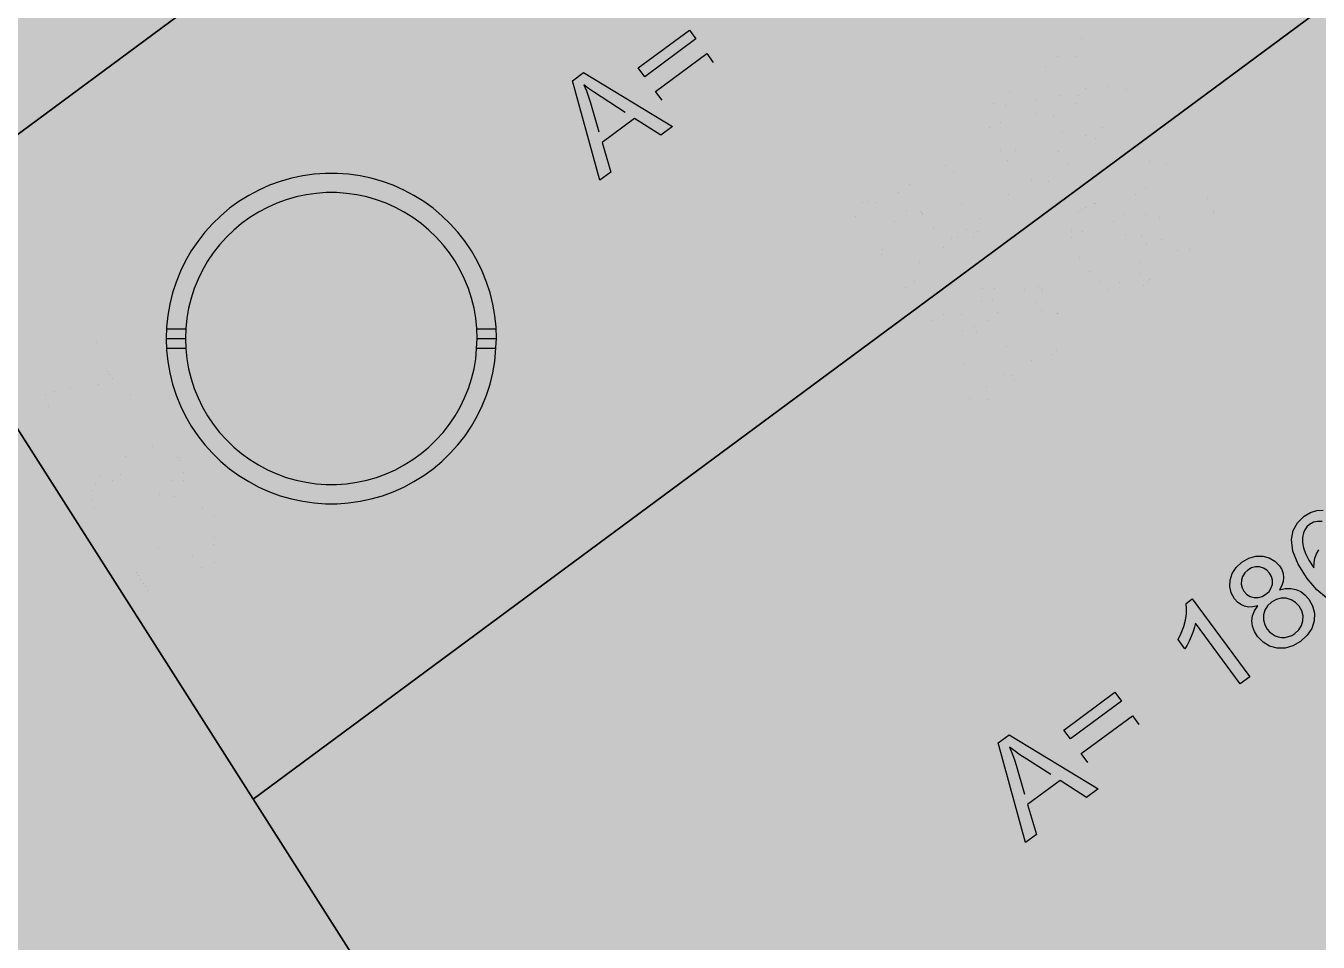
# Model space of a CAD drawing. Extents: x -5280327 to 29700, y -3925683 to 5564800.
# Drawn here: x 21837 to 22362, y 6590 to 6963 of the extents above; entities that cross this region are included whole.
import ezdxf

# ---------------------------------------------------------------- set-up
doc = ezdxf.new("R2010")
doc.units = 0
doc.linetypes.add('6', pattern=[2640.874023, 1320.437012, -1320.437012])
doc.layers.get('0').update_dxf_attribs({"linetype": 'CONTINUOUS'})
for name, color, linetype in [('31_PREDIOS_TOTAL', 7, 'CONTINUOUS'), ('CIRCULO', 7, 'CONTINUOUS'), ('LOTES', 7, 'CONTINUOUS'), ('textos', 7, 'CONTINUOUS')]:
    doc.layers.add(name, color=color, linetype=linetype)

msp = doc.modelspace()

# ---------------------------------------------------------------- linework, layer by layer
at = {"color": 7, "linetype": '6', "const_width": 10343.08}
msp.add_lwpolyline([(0, 29405.62), (24528.32, 0)], dxfattribs=at)
msp.add_lwpolyline([(0, 29405.62), (24528.32, 0)], dxfattribs=at)
at = {"color": 7}
for points in [[(22412.66, 7347.31), (22265.04, 7579.13), (21633.76, 7112.16), (21781.37, 6880.34), (22412.66, 7347.31)], [(22560.27, 7115.49), (22412.66, 7347.31), (21781.37, 6880.34), (21928.99, 6648.52), (22560.27, 7115.49)], [(22702.4, 6892.27), (22560.27, 7115.49), (21928.99, 6648.52), (22179.52, 6255.07), (22702.4, 6892.27)]]:
    msp.add_lwpolyline(points, dxfattribs=at)
for points in [[(21486.15, 7343.98, 66160.85), (22795.89, 8312.81, 66160.85), (22783.68, 8211.55, 66160.85), (22780.59, 7770.15, 66160.85), (22774.56, 7470.11, 66160.85), (22830.8, 7201.06, 66160.85), (22856.18, 7079.67, 66160.85), (22179.52, 6255.07, 66160.85), (21486.15, 7343.98, 66160.85)], [(21781.37, 6880.34, 66160.85), (22412.66, 7347.31, 66160.85)], [(21928.99, 6648.52, 66160.85), (22560.27, 7115.49, 66160.85)]]:
    msp.add_polyline3d(points, dxfattribs=at)
at = {"layer": '31_PREDIOS_TOTAL', "color": 7, "const_width": 0.00153}
for points in [[(22264.02, 6920.85), (22267.83, 6924.2), (22267.83, 6924.2), (22269.6, 6922.71), (22271.4, 6921.74), (22273.22, 6921.29), (22273.22, 6921.29), (22275, 6921.33), (22276.69, 6921.81), (22278.29, 6922.73), (22278.29, 6922.73), (22279.88, 6924.27), (22280.94, 6926.14), (22281.46, 6928.33), (22281.46, 6928.33), (22281.38, 6930.68), (22280.65, 6933.02), (22279.26, 6935.35), (22279.26, 6935.35), (22277.54, 6937.24), (22275.63, 6938.53), (22273.54, 6939.19), (22273.54, 6939.19), (22271.39, 6939.24), (22269.29, 6938.68), (22267.26, 6937.5), (22267.26, 6937.5), (22266.13, 6936.52), (22265.21, 6935.4), (22264.52, 6934.16), (22264.52, 6934.16), (22264.05, 6932.85), (22263.8, 6931.54), (22263.78, 6930.21), (22259.8, 6928), (22250.89, 6946.43), (22266.55, 6958.01), (22269.28, 6954.32), (22256.71, 6945.02), (22261.28, 6935.31), (22261.28, 6935.31), (22262.39, 6937.82), (22263.88, 6939.95), (22265.77, 6941.68), (22265.77, 6941.68), (22268.61, 6943.29), (22271.63, 6944.06), (22274.84, 6943.97), (22274.84, 6943.97), (22277.96, 6943.05), (22280.71, 6941.3), (22283.11, 6938.72), (22283.11, 6938.72), (22284.84, 6935.8), (22285.83, 6932.72), (22286.08, 6929.49), (22286.08, 6929.49), (22285.39, 6925.69), (22283.57, 6922.38), (22280.64, 6919.55), (22280.64, 6919.55), (22277.75, 6917.83), (22274.82, 6916.9), (22271.85, 6916.77), (22271.85, 6916.77), (22268.98, 6917.4), (22266.37, 6918.76), (22264.02, 6920.85)], [(22234.17, 6910.04), (22234.17, 6910.04), (22231.73, 6913.62), (22229.89, 6916.89), (22228.67, 6919.88), (22228.67, 6919.88), (22228.01, 6922.63), (22227.86, 6925.23), (22228.21, 6927.66), (22228.21, 6927.66), (22229.09, 6929.9), (22230.53, 6931.92), (22232.54, 6933.72), (22232.54, 6933.72), (22234.25, 6934.81), (22235.98, 6935.56), (22237.74, 6935.99), (22237.74, 6935.99), (22239.52, 6936.1), (22241.3, 6935.9), (22243.08, 6935.38), (22243.08, 6935.38), (22244.86, 6934.58), (22246.67, 6933.5), (22248.49, 6932.15), (22248.49, 6932.15), (22250.41, 6930.38), (22252.48, 6928.08), (22254.71, 6925.23), (22254.71, 6925.23), (22257.14, 6921.68), (22258.96, 6918.42), (22260.19, 6915.44), (22260.19, 6915.44), (22260.85, 6912.69), (22261.02, 6910.1), (22260.68, 6907.66), (22260.68, 6907.66), (22259.8, 6905.41), (22258.35, 6903.38), (22256.33, 6901.57), (22256.33, 6901.57), (22253.24, 6899.85), (22250.05, 6899.17), (22246.76, 6899.54), (22246.76, 6899.54), (22242.68, 6901.43), (22238.49, 6904.93), (22234.17, 6910.04)], [(22238.15, 6912.98), (22241.75, 6908.54), (22244.9, 6905.54), (22247.6, 6904), (22247.6, 6904), (22249.96, 6903.54), (22252.08, 6903.79), (22253.97, 6904.75), (22253.97, 6904.75), (22255.44, 6906.28), (22256.3, 6908.24), (22256.55, 6910.64), (22256.55, 6910.64), (22255.86, 6913.67), (22253.92, 6917.56), (22250.73, 6922.29), (22250.73, 6922.29), (22247.13, 6926.74), (22243.98, 6929.74), (22241.28, 6931.28), (22241.28, 6931.28), (22238.92, 6931.73), (22236.78, 6931.47), (22234.87, 6930.49), (22234.87, 6930.49), (22233.39, 6929.01), (22232.53, 6927.21), (22232.28, 6925.09), (22232.28, 6925.09), (22232.99, 6921.81), (22234.95, 6917.77), (22238.15, 6912.98)], [(22197.49, 6882.9), (22197.49, 6882.9), (22195.04, 6886.48), (22193.21, 6889.76), (22191.99, 6892.74), (22191.99, 6892.74), (22191.33, 6895.5), (22191.17, 6898.09), (22191.52, 6900.52), (22191.52, 6900.52), (22192.4, 6902.76), (22193.85, 6904.78), (22195.86, 6906.59), (22195.86, 6906.59), (22197.56, 6907.67), (22199.29, 6908.43), (22201.06, 6908.85), (22201.06, 6908.85), (22202.83, 6908.96), (22204.61, 6908.76), (22206.39, 6908.25), (22206.39, 6908.25), (22208.18, 6907.44), (22209.98, 6906.36), (22211.81, 6905.01), (22211.81, 6905.01), (22213.72, 6903.25), (22215.79, 6900.94), (22218.02, 6898.09), (22218.02, 6898.09), (22220.45, 6894.54), (22222.28, 6891.28), (22223.5, 6888.3), (22223.5, 6888.3), (22224.17, 6885.55), (22224.33, 6882.96), (22223.99, 6880.52), (22223.99, 6880.52), (22223.11, 6878.28), (22221.66, 6876.25), (22219.64, 6874.43), (22219.64, 6874.43), (22216.55, 6872.71), (22213.36, 6872.03), (22210.07, 6872.41), (22210.07, 6872.41), (22206, 6874.3), (22201.8, 6877.79), (22197.49, 6882.9)], [(22297.63, 6875.42), (22301.44, 6878.77), (22301.44, 6878.77), (22303.21, 6877.28), (22305.01, 6876.31), (22306.83, 6875.86), (22306.83, 6875.86), (22308.61, 6875.9), (22310.3, 6876.38), (22311.9, 6877.3), (22311.9, 6877.3), (22313.49, 6878.84), (22314.54, 6880.71), (22315.06, 6882.9), (22315.06, 6882.9), (22314.99, 6885.25), (22314.25, 6887.59), (22312.87, 6889.91), (22312.87, 6889.91), (22311.14, 6891.81), (22309.24, 6893.09), (22307.15, 6893.76), (22307.15, 6893.76), (22305, 6893.81), (22302.9, 6893.25), (22300.87, 6892.07), (22300.87, 6892.07), (22299.73, 6891.09), (22298.82, 6889.97), (22298.12, 6888.73), (22298.12, 6888.73), (22297.65, 6887.42), (22297.41, 6886.1), (22297.39, 6884.78), (22293.41, 6882.57), (22284.5, 6901), (22300.15, 6912.58), (22302.89, 6908.88), (22290.32, 6899.59), (22294.89, 6889.87), (22294.89, 6889.87), (22295.99, 6892.39), (22297.49, 6894.52), (22299.37, 6896.25), (22299.37, 6896.25), (22302.21, 6897.86), (22305.24, 6898.62), (22308.44, 6898.54), (22308.44, 6898.54), (22311.56, 6897.62), (22314.32, 6895.87), (22316.71, 6893.29), (22316.71, 6893.29), (22318.45, 6890.37), (22319.44, 6887.29), (22319.69, 6884.06), (22319.69, 6884.06), (22318.99, 6880.26), (22317.18, 6876.95), (22314.25, 6874.12), (22314.25, 6874.12), (22311.36, 6872.4), (22308.43, 6871.47), (22305.45, 6871.34), (22305.45, 6871.34), (22302.59, 6871.97), (22299.98, 6873.33), (22297.63, 6875.42)], [(22201.46, 6885.84), (22205.06, 6881.4), (22208.21, 6878.41), (22210.91, 6876.87), (22210.91, 6876.87), (22213.27, 6876.4), (22215.4, 6876.65), (22217.29, 6877.61), (22217.29, 6877.61), (22218.76, 6879.14), (22219.62, 6881.1), (22219.86, 6883.5), (22219.86, 6883.5), (22219.17, 6886.54), (22217.24, 6890.42), (22214.05, 6895.15), (22214.05, 6895.15), (22210.44, 6899.61), (22207.29, 6902.6), (22204.59, 6904.14), (22204.59, 6904.14), (22202.23, 6904.59), (22200.1, 6904.33), (22198.18, 6903.35), (22198.18, 6903.35), (22196.71, 6901.88), (22195.85, 6900.08), (22195.6, 6897.95), (22195.6, 6897.95), (22196.31, 6894.67), (22198.26, 6890.63), (22201.46, 6885.84)], [(22235.61, 6887.08), (22232.35, 6891.48), (22236.76, 6894.74), (22240.01, 6890.33), (22235.61, 6887.08)], [(22202.08, 6868.02), (22204.83, 6864.31), (22184.02, 6848.91), (22184.02, 6848.91), (22183.37, 6849.86), (22182.86, 6850.86), (22182.48, 6851.93), (22182.48, 6851.93), (22182.08, 6853.81), (22181.89, 6855.84), (22181.93, 6858), (22181.93, 6858), (22182.2, 6860.44), (22182.71, 6863.28), (22183.46, 6866.51), (22183.46, 6866.51), (22184.58, 6871.38), (22185.25, 6875.32), (22185.47, 6878.31), (22185.47, 6878.31), (22185.28, 6880.66), (22184.73, 6882.66), (22183.83, 6884.3), (22183.83, 6884.3), (22182.57, 6885.62), (22181.07, 6886.5), (22179.32, 6886.96), (22179.32, 6886.96), (22177.47, 6886.94), (22175.65, 6886.41), (22173.87, 6885.37), (22173.87, 6885.37), (22172.27, 6883.9), (22171.19, 6882.24), (22170.64, 6880.39), (22170.64, 6880.39), (22170.64, 6878.44), (22171.22, 6876.47), (22172.37, 6874.49), (22168.1, 6871.96), (22168.1, 6871.96), (22166.6, 6875.08), (22165.96, 6878.09), (22166.16, 6881.01), (22166.16, 6881.01), (22167.18, 6883.77), (22168.99, 6886.31), (22171.59, 6888.63), (22171.59, 6888.63), (22174.6, 6890.43), (22177.61, 6891.36), (22180.62, 6891.43), (22180.62, 6891.43), (22183.42, 6890.7), (22185.84, 6889.28), (22187.87, 6887.15), (22187.87, 6887.15), (22188.71, 6885.83), (22189.37, 6884.41), (22189.84, 6882.86), (22189.84, 6882.86), (22190.13, 6881.16), (22190.22, 6879.25), (22190.12, 6877.12), (22190.12, 6877.12), (22189.78, 6874.53), (22189.16, 6871.21), (22188.26, 6867.17), (22188.26, 6867.17), (22187.5, 6863.92), (22186.99, 6861.5), (22186.72, 6859.9), (22186.72, 6859.9), (22186.62, 6858.75), (22186.59, 6857.65), (22186.64, 6856.6), (22202.08, 6868.02)], [(22267.78, 6864.61), (22267.78, 6864.61), (22265.34, 6868.18), (22263.5, 6871.46), (22262.28, 6874.45), (22262.28, 6874.45), (22261.62, 6877.2), (22261.47, 6879.79), (22261.81, 6882.22), (22261.81, 6882.22), (22262.69, 6884.46), (22264.14, 6886.48), (22266.15, 6888.29), (22266.15, 6888.29), (22267.85, 6889.37), (22269.59, 6890.13), (22271.35, 6890.56), (22271.35, 6890.56), (22273.13, 6890.66), (22274.91, 6890.46), (22276.68, 6889.95), (22276.68, 6889.95), (22278.47, 6889.15), (22280.28, 6888.07), (22282.1, 6886.71), (22282.1, 6886.71), (22284.01, 6884.95), (22286.09, 6882.64), (22288.32, 6879.8), (22288.32, 6879.8), (22290.75, 6876.24), (22292.57, 6872.98), (22293.79, 6870.01), (22293.79, 6870.01), (22294.46, 6867.26), (22294.62, 6864.66), (22294.28, 6862.23), (22294.28, 6862.23), (22293.4, 6859.98), (22291.95, 6857.95), (22289.93, 6856.13), (22289.93, 6856.13), (22286.85, 6854.41), (22283.66, 6853.74), (22280.37, 6854.11), (22280.37, 6854.11), (22276.29, 6856), (22272.1, 6859.5), (22267.78, 6864.61)], [(22271.76, 6867.55), (22275.35, 6863.1), (22278.5, 6860.11), (22281.2, 6858.57), (22281.2, 6858.57), (22283.56, 6858.11), (22285.69, 6858.36), (22287.58, 6859.31), (22287.58, 6859.31), (22289.05, 6860.84), (22289.91, 6862.81), (22290.15, 6865.2), (22290.15, 6865.2), (22289.47, 6868.24), (22287.53, 6872.12), (22284.34, 6876.86), (22284.34, 6876.86), (22280.74, 6881.31), (22277.58, 6884.31), (22274.89, 6885.84), (22274.89, 6885.84), (22272.53, 6886.3), (22270.39, 6886.03), (22268.47, 6885.06), (22268.47, 6885.06), (22267, 6883.58), (22266.14, 6881.78), (22265.89, 6879.65), (22265.89, 6879.65), (22266.6, 6876.37), (22268.55, 6872.34), (22271.76, 6867.55)], [(22231.1, 6837.47), (22231.1, 6837.47), (22228.65, 6841.05), (22226.82, 6844.32), (22225.6, 6847.31), (22225.6, 6847.31), (22224.94, 6850.06), (22224.78, 6852.66), (22225.13, 6855.09), (22225.13, 6855.09), (22226.01, 6857.33), (22227.46, 6859.35), (22229.46, 6861.15), (22229.46, 6861.15), (22231.17, 6862.24), (22232.9, 6862.99), (22234.66, 6863.42), (22234.66, 6863.42), (22236.44, 6863.53), (22238.22, 6863.33), (22240, 6862.81), (22240, 6862.81), (22241.79, 6862.01), (22243.59, 6860.93), (22245.42, 6859.58), (22245.42, 6859.58), (22247.33, 6857.81), (22249.4, 6855.51), (22251.63, 6852.66), (22251.63, 6852.66), (22254.06, 6849.11), (22255.89, 6845.85), (22257.11, 6842.87), (22257.11, 6842.87), (22257.78, 6840.12), (22257.94, 6837.53), (22257.6, 6835.09), (22257.6, 6835.09), (22256.72, 6832.84), (22255.27, 6830.81), (22253.25, 6829), (22253.25, 6829), (22250.16, 6827.28), (22246.97, 6826.6), (22243.68, 6826.97), (22243.68, 6826.97), (22239.61, 6828.86), (22235.41, 6832.36), (22231.1, 6837.47)], [(22235.07, 6840.41), (22238.67, 6835.97), (22241.82, 6832.97), (22244.52, 6831.43), (22244.52, 6831.43), (22246.88, 6830.97), (22249, 6831.22), (22250.9, 6832.18), (22250.9, 6832.18), (22252.37, 6833.71), (22253.22, 6835.67), (22253.47, 6838.07), (22253.47, 6838.07), (22252.78, 6841.1), (22250.85, 6844.99), (22247.66, 6849.72), (22247.66, 6849.72), (22244.05, 6854.17), (22240.9, 6857.17), (22238.2, 6858.71), (22238.2, 6858.71), (22235.84, 6859.16), (22233.7, 6858.9), (22231.79, 6857.92), (22231.79, 6857.92), (22230.32, 6856.44), (22229.46, 6854.64), (22229.2, 6852.52), (22229.2, 6852.52), (22229.91, 6849.24), (22231.87, 6845.2), (22235.07, 6840.41)], [(22235.69, 6822.59), (22238.44, 6818.88), (22217.63, 6803.48), (22217.63, 6803.48), (22216.98, 6804.42), (22216.47, 6805.43), (22216.09, 6806.5), (22216.09, 6806.5), (22215.68, 6808.38), (22215.5, 6810.4), (22215.54, 6812.57), (22215.54, 6812.57), (22215.81, 6815.01), (22216.32, 6817.84), (22217.07, 6821.08), (22217.07, 6821.08), (22218.19, 6825.95), (22218.86, 6829.88), (22219.07, 6832.88), (22219.07, 6832.88), (22218.89, 6835.23), (22218.34, 6837.23), (22217.44, 6838.86), (22217.44, 6838.86), (22216.18, 6840.18), (22214.68, 6841.07), (22212.93, 6841.53), (22212.93, 6841.53), (22211.07, 6841.51), (22209.26, 6840.98), (22207.48, 6839.93), (22207.48, 6839.93), (22205.88, 6838.46), (22204.8, 6836.8), (22204.25, 6834.95), (22204.25, 6834.95), (22204.25, 6833), (22204.82, 6831.04), (22205.98, 6829.06), (22201.71, 6826.53), (22201.71, 6826.53), (22200.21, 6829.64), (22199.56, 6832.66), (22199.77, 6835.58), (22199.77, 6835.58), (22200.79, 6838.34), (22202.6, 6840.88), (22205.19, 6843.2), (22205.19, 6843.2), (22208.21, 6845), (22211.22, 6845.93), (22214.23, 6845.99), (22214.23, 6845.99), (22217.03, 6845.27), (22219.45, 6843.84), (22221.48, 6841.72), (22221.48, 6841.72), (22222.32, 6840.4), (22222.98, 6838.97), (22223.45, 6837.43), (22223.45, 6837.43), (22223.74, 6835.73), (22223.83, 6833.81), (22223.73, 6831.69), (22223.73, 6831.69), (22223.39, 6829.09), (22222.77, 6825.78), (22221.87, 6821.74), (22221.87, 6821.74), (22221.11, 6818.49), (22220.6, 6816.06), (22220.33, 6814.47), (22220.33, 6814.47), (22220.23, 6813.31), (22220.2, 6812.21), (22220.25, 6811.17), (22235.69, 6822.59)], [(22269.22, 6841.64), (22265.96, 6846.05), (22270.36, 6849.3), (22273.62, 6844.9), (22269.22, 6841.64)], [(21863.26, 6832.7), (21867.15, 6835.18), (21880.77, 6813.79), (21877.62, 6811.78), (21877.62, 6811.78), (21873.8, 6812.3), (21869.5, 6812.49), (21864.71, 6812.35), (21864.71, 6812.35), (21859.75, 6811.88), (21854.92, 6811.04), (21850.21, 6809.85), (21850.21, 6809.85), (21846.91, 6808.75), (21843.55, 6807.34), (21840.14, 6805.63), (21837.49, 6809.79), (21837.49, 6809.79), (21840.4, 6811.36), (21843.86, 6812.85), (21847.88, 6814.26), (21847.88, 6814.26), (21852.23, 6815.46), (21856.67, 6816.32), (21861.21, 6816.84), (21861.21, 6816.84), (21865.63, 6817.04), (21869.75, 6816.93), (21873.56, 6816.51), (21863.26, 6832.7)], [(21852.17, 6786.74), (21856.79, 6789.68), (21859.73, 6785.06), (21855.11, 6782.12), (21852.17, 6786.74)], [(21875.18, 6786.57), (21875.18, 6786.57), (21878.91, 6788.76), (21882.31, 6790.36), (21885.37, 6791.37), (21885.37, 6791.37), (21888.17, 6791.84), (21890.77, 6791.81), (21893.17, 6791.29), (21893.17, 6791.29), (21895.34, 6790.26), (21897.25, 6788.68), (21898.91, 6786.54), (21898.91, 6786.54), (21899.88, 6784.77), (21900.51, 6782.99), (21900.81, 6781.2), (21900.81, 6781.2), (21900.8, 6779.42), (21900.47, 6777.66), (21899.84, 6775.92), (21899.84, 6775.92), (21898.91, 6774.19), (21897.71, 6772.47), (21896.23, 6770.74), (21896.23, 6770.74), (21894.34, 6768.96), (21891.89, 6767.05), (21888.89, 6765.03), (21888.89, 6765.03), (21885.18, 6762.85), (21881.8, 6761.25), (21878.75, 6760.24), (21878.75, 6760.24), (21875.96, 6759.77), (21873.36, 6759.79), (21870.95, 6760.3), (21870.95, 6760.3), (21868.77, 6761.33), (21866.85, 6762.92), (21865.18, 6765.06), (21865.18, 6765.06), (21863.68, 6768.26), (21863.23, 6771.49), (21863.83, 6774.75), (21863.83, 6774.75), (21866, 6778.68), (21869.78, 6782.62), (21875.18, 6786.57)], [(21877.83, 6782.4), (21873.15, 6779.12), (21869.94, 6776.19), (21868.22, 6773.6), (21868.22, 6773.6), (21867.59, 6771.28), (21867.69, 6769.14), (21868.51, 6767.19), (21868.51, 6767.19), (21869.94, 6765.61), (21871.84, 6764.62), (21874.21, 6764.21), (21874.21, 6764.21), (21877.29, 6764.68), (21881.3, 6766.34), (21886.24, 6769.19), (21886.24, 6769.19), (21890.93, 6772.48), (21894.14, 6775.42), (21895.87, 6778), (21895.87, 6778), (21896.48, 6780.32), (21896.37, 6782.47), (21895.53, 6784.45), (21895.53, 6784.45), (21894.16, 6786.02), (21892.42, 6787.01), (21890.32, 6787.41), (21890.32, 6787.41), (21887, 6786.93), (21882.83, 6785.26), (21877.83, 6782.4)], [(21892.7, 6731.69), (21888.8, 6729.21), (21874.9, 6751.05), (21874.9, 6751.05), (21875.88, 6751.63), (21876.92, 6752.07), (21878.02, 6752.37), (21878.02, 6752.37), (21879.92, 6752.64), (21881.95, 6752.68), (21884.11, 6752.49), (21884.11, 6752.49), (21886.52, 6752.05), (21889.32, 6751.35), (21892.49, 6750.37), (21892.49, 6750.37), (21897.27, 6748.91), (21901.15, 6747.97), (21904.12, 6747.55), (21904.12, 6747.55), (21906.48, 6747.57), (21908.51, 6747.98), (21910.21, 6748.76), (21910.21, 6748.76), (21911.61, 6749.92), (21912.6, 6751.36), (21913.18, 6753.08), (21913.18, 6753.08), (21913.29, 6754.93), (21912.89, 6756.78), (21911.97, 6758.63), (21911.97, 6758.63), (21910.62, 6760.33), (21909.03, 6761.51), (21907.23, 6762.19), (21907.23, 6762.19), (21905.28, 6762.33), (21903.28, 6761.89), (21901.23, 6760.88), (21899, 6765.32), (21899, 6765.32), (21902.21, 6766.59), (21905.27, 6767.03), (21908.16, 6766.62), (21908.16, 6766.62), (21910.84, 6765.41), (21913.25, 6763.43), (21915.39, 6760.67), (21915.39, 6760.67), (21916.97, 6757.54), (21917.69, 6754.47), (21917.54, 6751.47), (21917.54, 6751.47), (21916.63, 6748.72), (21915.04, 6746.41), (21912.77, 6744.54), (21912.77, 6744.54), (21911.4, 6743.79), (21909.93, 6743.23), (21908.36, 6742.86), (21908.36, 6742.86), (21906.64, 6742.7), (21904.72, 6742.74), (21902.61, 6742.99), (21902.61, 6742.99), (21900.05, 6743.51), (21896.78, 6744.36), (21892.81, 6745.54), (21892.81, 6745.54), (21889.62, 6746.52), (21887.24, 6747.2), (21885.67, 6747.58), (21885.67, 6747.58), (21884.53, 6747.77), (21883.43, 6747.87), (21882.38, 6747.89), (21892.7, 6731.69)]]:
    msp.add_lwpolyline(points, dxfattribs=at)
at = {"layer": '31_PREDIOS_TOTAL', "color": 7}
for points in [[(22108.96, 6957.44, 33030.86), (22088.15, 6942.08, 33030.86), (22085.49, 6945.69, 33030.86), (22106.29, 6961.05, 33030.86), (22108.96, 6957.44, 33030.86)], [(22095.22, 6932.51, 33030.86), (22092.55, 6936.13, 33030.86), (22113.36, 6951.48, 33030.86), (22116.02, 6947.87, 33030.86)], [(22069.96, 6900.02, 33030.86), (22058.8, 6940.46, 33030.86), (22063.29, 6943.78, 33030.86), (22099.45, 6921.79, 33030.86), (22094.7, 6918.28, 33030.86), (22083.98, 6925.11, 33030.86), (22070.8, 6915.39, 33030.86), (22074.38, 6903.29, 33030.86), (22069.96, 6900.02, 33030.86)], [(22080.18, 6927.56, 33030.86), (22070.45, 6933.86, 33030.86), (22070.45, 6933.86, 33030.86), (22067.69, 6935.67, 33030.86), (22065.34, 6937.3, 33030.86), (22063.39, 6938.74, 33030.86), (22063.39, 6938.74, 33030.86), (22064.42, 6936.39, 33030.86), (22065.34, 6933.96, 33030.86), (22066.13, 6931.47, 33030.86), (22069.5, 6919.67, 33030.86)], [(22365.31, 6730.42, 33030.86), (22361.41, 6733.58, 33030.86), (22357.43, 6738.26, 33030.86), (22357.43, 6738.26, 33030.86), (22353.71, 6744.07, 33030.86), (22351.57, 6749.33, 33030.86), (22350.99, 6754.03, 33030.86), (22350.99, 6754.03, 33030.86), (22351.7, 6757.66, 33030.86), (22353.46, 6760.81, 33030.86), (22356.26, 6763.5, 33030.86), (22356.26, 6763.5, 33030.86), (22358.76, 6764.99, 33030.86), (22361.31, 6765.79, 33030.86), (22363.89, 6765.91, 33030.86)], [(22363.46, 6761.35, 33030.86), (22361.66, 6761.43, 33030.86), (22359.96, 6761.03, 33030.86), (22358.37, 6760.14, 33030.86), (22358.37, 6760.14, 33030.86), (22357.27, 6759.16, 33030.86), (22356.45, 6758.01, 33030.86), (22355.89, 6756.72, 33030.86), (22355.89, 6756.72, 33030.86), (22355.51, 6754.86, 33030.86), (22355.51, 6752.85, 33030.86), (22355.88, 6750.7, 33030.86), (22355.88, 6750.7, 33030.86), (22356.73, 6748.32, 33030.86), (22358.15, 6745.62, 33030.86), (22360.16, 6742.6, 33030.86), (22360.16, 6742.6, 33030.86), (22360.21, 6744.64, 33030.86), (22360.57, 6746.53, 33030.86), (22361.25, 6748.29, 33030.86), (22361.25, 6748.29, 33030.86), (22362.19, 6749.87, 33030.86)], [(22337.34, 6727.05, 33030.86), (22337.34, 6727.05, 33030.86), (22335.38, 6726.64, 33030.86), (22333.57, 6726.6, 33030.86), (22331.92, 6726.93, 33030.86), (22331.92, 6726.93, 33030.86), (22330.42, 6727.62, 33030.86), (22329.07, 6728.64, 33030.86), (22327.87, 6729.99, 33030.86), (22327.87, 6729.99, 33030.86), (22326.54, 6732.36, 33030.86), (22325.94, 6734.9, 33030.86), (22326.07, 6737.59, 33030.86), (22326.07, 6737.59, 33030.86), (22326.94, 6740.25, 33030.86), (22328.56, 6742.65, 33030.86), (22330.92, 6744.79, 33030.86), (22330.92, 6744.79, 33030.86), (22333.69, 6746.43, 33030.86), (22336.49, 6747.26, 33030.86), (22339.33, 6747.3, 33030.86), (22339.33, 6747.3, 33030.86), (22341.99, 6746.62, 33030.86), (22344.27, 6745.29, 33030.86), (22346.15, 6743.32, 33030.86), (22346.15, 6743.32, 33030.86), (22347.06, 6741.83, 33030.86), (22347.61, 6740.27, 33030.86), (22347.82, 6738.66, 33030.86), (22347.82, 6738.66, 33030.86), (22347.66, 6736.99, 33030.86), (22347.11, 6735.3, 33030.86), (22346.18, 6733.57, 33030.86), (22346.18, 6733.57, 33030.86), (22348.52, 6734.13, 33030.86), (22350.74, 6734.2, 33030.86), (22352.85, 6733.78, 33030.86), (22352.85, 6733.78, 33030.86), (22354.79, 6732.91, 33030.86), (22356.53, 6731.61, 33030.86), (22358.07, 6729.87, 33030.86), (22358.07, 6729.87, 33030.86), (22359.64, 6727.09, 33030.86), (22360.36, 6724.12, 33030.86), (22360.23, 6720.97, 33030.86), (22360.23, 6720.97, 33030.86), (22359.25, 6717.89, 33030.86), (22357.42, 6715.12, 33030.86), (22354.74, 6712.66, 33030.86), (22354.74, 6712.66, 33030.86), (22351.6, 6710.82, 33030.86), (22348.41, 6709.89, 33030.86), (22345.18, 6709.87, 33030.86), (22345.18, 6709.87, 33030.86), (22342.12, 6710.69, 33030.86), (22339.47, 6712.29, 33030.86), (22337.23, 6714.65, 33030.86), (22337.23, 6714.65, 33030.86), (22335.97, 6716.72, 33030.86), (22335.23, 6718.82, 33030.86), (22334.99, 6720.95, 33030.86), (22334.99, 6720.95, 33030.86), (22335.26, 6723.06, 33030.86), (22336.05, 6725.09, 33030.86), (22337.34, 6727.05, 33030.86)], [(22331.73, 6733.04, 33030.86), (22332.92, 6731.76, 33030.86), (22334.3, 6730.89, 33030.86), (22335.87, 6730.45, 33030.86), (22335.87, 6730.45, 33030.86), (22337.5, 6730.44, 33030.86), (22339.1, 6730.88, 33030.86), (22340.65, 6731.79, 33030.86), (22340.65, 6731.79, 33030.86), (22341.94, 6732.98, 33030.86), (22342.81, 6734.35, 33030.86), (22343.28, 6735.9, 33030.86), (22343.28, 6735.9, 33030.86), (22343.33, 6737.5, 33030.86), (22342.95, 6739, 33030.86), (22342.16, 6740.41, 33030.86), (22342.16, 6740.41, 33030.86), (22341.01, 6741.63, 33030.86), (22339.63, 6742.46, 33030.86), (22338.05, 6742.9, 33030.86), (22338.05, 6742.9, 33030.86), (22336.39, 6742.92, 33030.86), (22334.81, 6742.5, 33030.86), (22333.31, 6741.64, 33030.86), (22333.31, 6741.64, 33030.86), (22332.03, 6740.46, 33030.86), (22331.16, 6739.08, 33030.86), (22330.68, 6737.51, 33030.86), (22330.68, 6737.51, 33030.86), (22330.61, 6735.9, 33030.86), (22330.96, 6734.41, 33030.86), (22331.73, 6733.04, 33030.86)], [(22334.09, 6698.26, 33030.86), (22330.22, 6695.4, 33030.86), (22312.03, 6720.05, 33030.86), (22312.03, 6720.05, 33030.86), (22311.65, 6718.4, 33030.86), (22311.09, 6716.61, 33030.86), (22310.33, 6714.68, 33030.86), (22310.33, 6714.68, 33030.86), (22309.47, 6712.79, 33030.86), (22308.6, 6711.12, 33030.86), (22307.73, 6709.68, 33030.86), (22304.97, 6713.42, 33030.86), (22304.97, 6713.42, 33030.86), (22306.24, 6716.04, 33030.86), (22307.22, 6718.66, 33030.86), (22307.91, 6721.3, 33030.86), (22307.91, 6721.3, 33030.86), (22308.32, 6723.81, 33030.86), (22308.43, 6726.06, 33030.86), (22308.24, 6728.05, 33030.86), (22310.74, 6729.89, 33030.86), (22334.09, 6698.26, 33030.86)], [(22341.22, 6717.57, 33030.86), (22342.12, 6716.54, 33030.86), (22343.17, 6715.66, 33030.86), (22344.37, 6714.94, 33030.86), (22344.37, 6714.94, 33030.86), (22345.68, 6714.44, 33030.86), (22347.05, 6714.21, 33030.86), (22348.47, 6714.27, 33030.86), (22348.47, 6714.27, 33030.86), (22349.88, 6714.58, 33030.86), (22351.2, 6715.11, 33030.86), (22352.43, 6715.88, 33030.86), (22352.43, 6715.88, 33030.86), (22354.03, 6717.36, 33030.86), (22355.11, 6719.08, 33030.86), (22355.69, 6721.04, 33030.86), (22355.69, 6721.04, 33030.86), (22355.74, 6723.08, 33030.86), (22355.22, 6725.03, 33030.86), (22354.15, 6726.91, 33030.86), (22354.15, 6726.91, 33030.86), (22352.65, 6728.51, 33030.86), (22350.89, 6729.59, 33030.86), (22348.88, 6730.16, 33030.86), (22348.88, 6730.16, 33030.86), (22346.79, 6730.18, 33030.86), (22344.79, 6729.64, 33030.86), (22342.88, 6728.55, 33030.86), (22342.88, 6728.55, 33030.86), (22341.31, 6727.08, 33030.86), (22340.25, 6725.37, 33030.86), (22339.69, 6723.4, 33030.86), (22339.69, 6723.4, 33030.86), (22339.65, 6721.36, 33030.86), (22340.16, 6719.42, 33030.86), (22341.22, 6717.57, 33030.86)], [(22281.96, 6688.4, 33030.86), (22261.16, 6673.04, 33030.86), (22258.49, 6676.65, 33030.86), (22279.3, 6692.01, 33030.86), (22281.96, 6688.4, 33030.86)], [(22268.22, 6663.47, 33030.86), (22265.55, 6667.08, 33030.86), (22286.36, 6682.44, 33030.86), (22289.02, 6678.83, 33030.86)], [(22242.96, 6630.98, 33030.86), (22231.8, 6671.42, 33030.86), (22236.29, 6674.74, 33030.86), (22272.45, 6652.75, 33030.86), (22267.7, 6649.24, 33030.86), (22256.98, 6656.07, 33030.86), (22243.8, 6646.35, 33030.86), (22247.39, 6634.25, 33030.86), (22242.96, 6630.98, 33030.86)], [(22253.18, 6658.52, 33030.86), (22243.45, 6664.81, 33030.86), (22243.45, 6664.81, 33030.86), (22240.69, 6666.63, 33030.86), (22238.34, 6668.26, 33030.86), (22236.39, 6669.7, 33030.86), (22236.39, 6669.7, 33030.86), (22237.43, 6667.35, 33030.86), (22238.34, 6664.92, 33030.86), (22239.14, 6662.43, 33030.86), (22242.5, 6650.63, 33030.86)]]:
    msp.add_polyline3d(points, dxfattribs=at)
at = {"layer": '@NUMEROS DE LOTES', "color": 7, "const_width": 9.98}
msp.add_lwpolyline([(21978.05, 6809.4), (21932.34, 6809.4), (21932.34, 6809.4), (21933.22, 6813.82), (21934.81, 6818.06), (21937.11, 6822.13), (21937.11, 6822.13), (21940.54, 6826.35), (21945.52, 6831.04), (21952.05, 6836.21), (21952.05, 6836.21), (21955.98, 6839.26), (21958.83, 6841.78), (21960.62, 6843.77), (21960.62, 6843.77), (21961.66, 6845.46), (21962.28, 6847.09), (21962.49, 6848.67), (21962.49, 6848.67), (21962.28, 6850.26), (21961.66, 6851.69), (21960.63, 6852.95), (21960.63, 6852.95), (21959.29, 6853.94), (21957.74, 6854.53), (21955.98, 6854.73), (21955.98, 6854.73), (21954.15, 6854.52), (21952.56, 6853.91), (21951.21, 6852.89), (21951.21, 6852.89), (21950.11, 6851.36), (21949.28, 6849.2), (21948.72, 6846.42), (21933.46, 6847.66), (21933.46, 6847.66), (21934.23, 6851.63), (21935.32, 6854.98), (21936.75, 6857.7), (21936.75, 6857.7), (21938.57, 6859.92), (21940.82, 6861.77), (21943.5, 6863.24), (21943.5, 6863.24), (21946.78, 6864.31), (21950.8, 6864.95), (21955.57, 6865.16), (21955.57, 6865.16), (21960.53, 6864.96), (21964.7, 6864.35), (21968.08, 6863.33), (21968.08, 6863.33), (21970.85, 6861.89), (21973.19, 6860.01), (21975.11, 6857.7), (21975.11, 6857.7), (21976.53, 6855.07), (21977.39, 6852.23), (21977.67, 6849.19), (21977.67, 6849.19), (21977.35, 6845.9), (21976.37, 6842.71), (21974.74, 6839.62), (21974.74, 6839.62), (21972.24, 6836.48), (21968.68, 6833.13), (21964.06, 6829.59), (21964.06, 6829.59), (21961.33, 6827.69), (21959.28, 6826.2), (21957.9, 6825.14), (21957.9, 6825.14), (21956.81, 6824.21), (21955.59, 6823.1), (21954.26, 6821.81), (21978.05, 6821.81), (21978.05, 6809.4)], dxfattribs=at)
at = {"layer": 'CIRCULO', "color": 7}
for points in [[(22027.92, 6835.71), (22027.75, 6840.39), (22027.26, 6845.05), (22026.45, 6849.67), (22025.32, 6854.21), (22023.87, 6858.67), (22022.11, 6863.01), (22020.06, 6867.23), (22017.72, 6871.28), (22015.1, 6875.17), (22012.21, 6878.86), (22009.07, 6882.35), (22005.7, 6885.6), (22002.11, 6888.61), (21998.32, 6891.37), (21994.35, 6893.85), (21990.21, 6896.05), (21985.93, 6897.96), (21981.53, 6899.56), (21977.02, 6900.85), (21972.44, 6901.83), (21967.8, 6902.48), (21963.12, 6902.81), (21958.44, 6902.81), (21953.76, 6902.48), (21949.12, 6901.83), (21944.54, 6900.85), (21940.03, 6899.56), (21935.63, 6897.96), (21931.35, 6896.05), (21927.21, 6893.85), (21923.23, 6891.37), (21919.44, 6888.61), (21915.85, 6885.6), (21912.48, 6882.35), (21909.35, 6878.86), (21906.46, 6875.17), (21903.84, 6871.28), (21901.5, 6867.23), (21899.44, 6863.01), (21897.69, 6858.67), (21896.24, 6854.21), (21895.11, 6849.67), (21894.29, 6845.05), (21893.8, 6840.39), (21893.64, 6835.71), (21893.8, 6831.02), (21894.29, 6826.36), (21895.11, 6821.75), (21896.24, 6817.2), (21897.69, 6812.74), (21899.44, 6808.4), (21901.5, 6804.19), (21903.84, 6800.13), (21906.46, 6796.24), (21909.35, 6792.55), (21912.48, 6789.07), (21915.85, 6785.81), (21919.44, 6782.8), (21923.23, 6780.04), (21927.21, 6777.56), (21931.35, 6775.36), (21935.63, 6773.46), (21940.03, 6771.85), (21944.54, 6770.56), (21949.12, 6769.59), (21953.76, 6768.93), (21958.44, 6768.61), (21963.12, 6768.61), (21967.8, 6768.93), (21972.44, 6769.59), (21977.02, 6770.56), (21981.53, 6771.85), (21985.93, 6773.46), (21990.21, 6775.36), (21994.35, 6777.56), (21998.32, 6780.04), (22002.11, 6782.8), (22005.7, 6785.81), (22009.07, 6789.07), (22012.21, 6792.55), (22015.1, 6796.24), (22017.72, 6800.13), (22020.06, 6804.19), (22022.11, 6808.4), (22023.87, 6812.74), (22025.32, 6817.2), (22026.45, 6821.75), (22027.26, 6826.36), (22027.92, 6835.71)], [(22020.09, 6835.71), (22019.94, 6839.84), (22019.51, 6843.96), (22018.79, 6848.04), (22017.79, 6852.05), (22016.51, 6855.99), (22014.96, 6859.83), (22013.14, 6863.55), (22011.07, 6867.13), (22008.76, 6870.57), (22006.21, 6873.83), (22003.44, 6876.9), (22000.46, 6879.78), (21997.29, 6882.44), (21993.94, 6884.87), (21990.43, 6887.07), (21986.78, 6889.01), (21983, 6890.69), (21979.11, 6892.11), (21975.13, 6893.25), (21971.08, 6894.11), (21966.98, 6894.69), (21962.85, 6894.98), (21958.71, 6894.98), (21954.58, 6894.69), (21950.48, 6894.11), (21946.43, 6893.25), (21942.45, 6892.11), (21938.56, 6890.69), (21934.78, 6889.01), (21931.13, 6887.07), (21927.61, 6884.87), (21924.27, 6882.44), (21921.09, 6879.78), (21918.12, 6876.9), (21915.35, 6873.83), (21912.8, 6870.57), (21910.48, 6867.13), (21908.41, 6863.55), (21906.6, 6859.83), (21905.05, 6855.99), (21903.77, 6852.05), (21902.77, 6848.04), (21902.05, 6843.96), (21901.62, 6839.84), (21901.47, 6835.71), (21901.62, 6831.57), (21902.05, 6827.45), (21902.77, 6823.38), (21903.77, 6819.36), (21905.05, 6815.42), (21906.6, 6811.58), (21908.41, 6807.86), (21910.48, 6804.28), (21912.8, 6800.85), (21915.35, 6797.58), (21918.12, 6794.51), (21921.09, 6791.63), (21924.27, 6788.97), (21927.61, 6786.54), (21931.13, 6784.34), (21934.78, 6782.4), (21938.56, 6780.72), (21942.45, 6779.3), (21946.43, 6778.16), (21950.48, 6777.3), (21954.58, 6776.72), (21958.71, 6776.44), (21962.85, 6776.44), (21966.98, 6776.72), (21971.08, 6777.3), (21975.13, 6778.16), (21979.11, 6779.3), (21983, 6780.72), (21986.78, 6782.4), (21990.43, 6784.34), (21993.94, 6786.54), (21997.29, 6788.97), (22000.46, 6791.63), (22003.44, 6794.51), (22006.21, 6797.58), (22008.76, 6800.85), (22011.07, 6804.28), (22013.14, 6807.86), (22014.96, 6811.58), (22016.51, 6815.42), (22017.79, 6819.36), (22018.79, 6823.38), (22019.51, 6827.45), (22020.09, 6835.71)], [(21893.75, 6839.62), (21901.6, 6839.62)], [(22019.96, 6839.62), (22027.8, 6839.62)], [(21893.64, 6835.71), (21901.47, 6835.71)], [(22020.09, 6835.71), (22027.92, 6835.71)], [(21893.75, 6831.79), (21901.6, 6831.79)], [(22019.96, 6831.79), (22027.8, 6831.79)]]:
    msp.add_lwpolyline(points, dxfattribs=at)
at = {"layer": 'LOTES', "color": 7}
msp.add_polyline3d([(21486.15, 7343.98, 66061.73), (22179.52, 6255.07, 66061.73)], dxfattribs=at)
at = {"layer": 'textos', "color": 7, "const_width": 16.63}
msp.add_lwpolyline([(22301.7, 7019.92), (22335.74, 7043.47), (22384.13, 7001.62), (22361.95, 7061.62), (22395.87, 7085.09), (22453.81, 7001.37), (22432.68, 6986.75), (22388.5, 7050.59), (22416.29, 6975.4), (22397.16, 6962.16), (22336.64, 7014.71), (22380.83, 6950.86), (22359.64, 6936.2), (22301.7, 7019.92)], dxfattribs=at)

doc.saveas('drawing.dxf')
